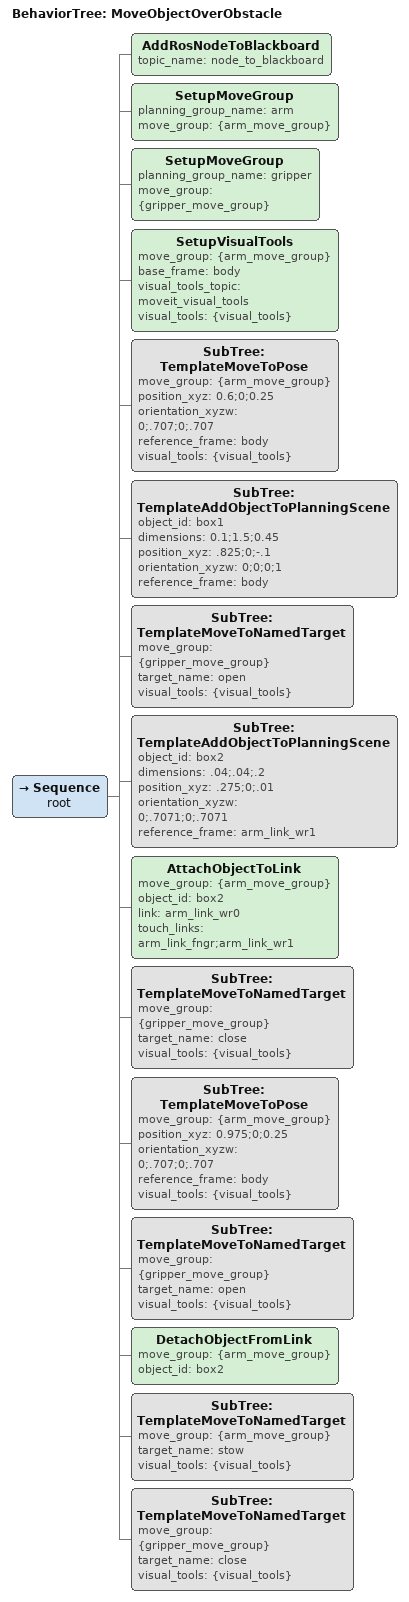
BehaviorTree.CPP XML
<root BTCPP_format="4" >
     <BehaviorTree ID="MoveObjectOverObstacle">
        <Sequence name="root">
            <AddRosNodeToBlackboard     topic_name="node_to_blackboard"/>
            <SetupMoveGroup             planning_group_name="arm" move_group="{arm_move_group}"/>
            <SetupMoveGroup             planning_group_name="gripper" move_group="{gripper_move_group}"/>
            <SetupVisualTools           move_group="{arm_move_group}" base_frame="body" visual_tools_topic="moveit_visual_tools" visual_tools="{visual_tools}" />
            <SubTree    ID="TemplateMoveToPose"
                        move_group="{arm_move_group}"
                        position_xyz="0.6;0;0.25"
                        orientation_xyzw="0;.707;0;.707"
                        reference_frame="body"
                        visual_tools="{visual_tools}"
            />
            <SubTree    ID="TemplateAddObjectToPlanningScene"
                        object_id="box1"
                        dimensions="0.1;1.5;0.45"
                        position_xyz=".825;0;-.1"
                        orientation_xyzw="0;0;0;1"
                        reference_frame="body"
            />
            <SubTree    ID="TemplateMoveToNamedTarget"
                        move_group="{gripper_move_group}"
                        target_name="open"
                        visual_tools="{visual_tools}"
            />
            <SubTree    ID="TemplateAddObjectToPlanningScene"
                        object_id="box2"
                        dimensions=".04;.04;.2"
                        position_xyz=".275;0;.01"
                        orientation_xyzw="0;.7071;0;.7071"
                        reference_frame="arm_link_wr1"
            />
            <AttachObjectToLink
                        move_group="{arm_move_group}"
                        object_id="box2"
                        link="arm_link_wr0"
                        touch_links="arm_link_fngr;arm_link_wr1"
            />
            <SubTree    ID="TemplateMoveToNamedTarget"
                        move_group="{gripper_move_group}"
                        target_name="close"
                        visual_tools="{visual_tools}"
            />
            <SubTree    ID="TemplateMoveToPose"
                        move_group="{arm_move_group}"
                        position_xyz="0.975;0;0.25"
                        orientation_xyzw="0;.707;0;.707"
                        reference_frame="body"
                        visual_tools="{visual_tools}"
            />
            <SubTree    ID="TemplateMoveToNamedTarget"
                        move_group="{gripper_move_group}"
                        target_name="open"
                        visual_tools="{visual_tools}"
            />
            <DetachObjectFromLink
                        move_group="{arm_move_group}"
                        object_id="box2"
            />
            <SubTree    ID="TemplateMoveToNamedTarget"
                        move_group="{arm_move_group}"
                        target_name="stow"
                        visual_tools="{visual_tools}"
            />
            <SubTree    ID="TemplateMoveToNamedTarget"
                        move_group="{gripper_move_group}"
                        target_name="close"
                        visual_tools="{visual_tools}"
            />
        </Sequence>
     </BehaviorTree>
 </root>
